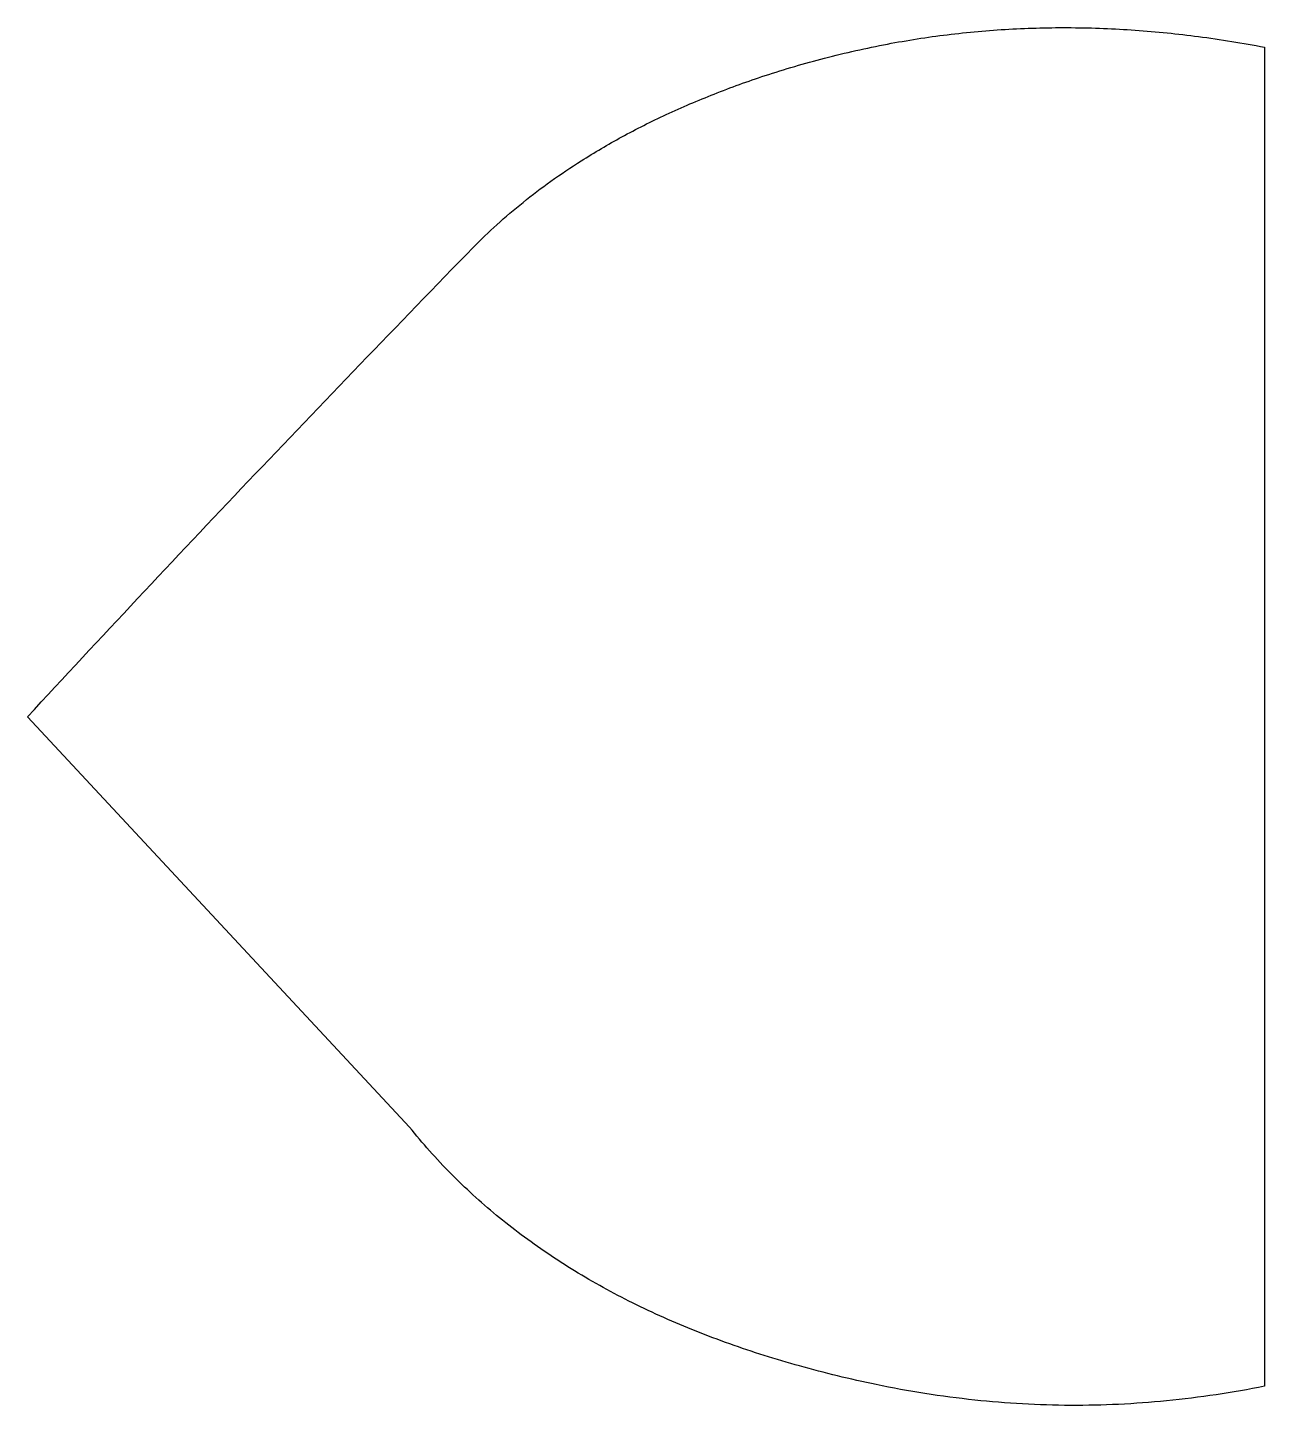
# Model space of a CAD drawing. Header units: centimetres. Extents: x -1.65 to 1.65, y -4.26 to 4.26.
# Drawn here: x 1.1087 to 1.3146, y -2.9248 to -2.6955 of the extents above; entities that cross this region are included whole.
import ezdxf

# ---------------------------------------------------------------- set-up
doc = ezdxf.new("R2010")
doc.units = ezdxf.units.CM
doc.header["$MEASUREMENT"] = 0
doc.layers.add('Layer 1', color=7, linetype='Continuous')

msp = doc.modelspace()

# ---------------------------------------------------------------- linework, layer by layer
at = {"layer": 'Layer 1', "color": 177}
msp.add_open_spline([(1.17227, -2.87852), (1.17334, -2.87985), (1.17444, -2.88115), (1.17558, -2.88242), (1.17558, -2.88242), (1.17674, -2.88374), (1.17795, -2.88502), (1.17919, -2.88627), (1.17919, -2.88627), (1.18036, -2.88746), (1.18157, -2.88862), (1.1828, -2.88975), (1.1828, -2.88975), (1.18408, -2.89092), (1.1854, -2.89206), (1.18674, -2.89317), (1.18674, -2.89317), (1.18808, -2.89428), (1.18945, -2.89535), (1.19084, -2.89639), (1.19084, -2.89639), (1.19229, -2.89747), (1.19375, -2.89851), (1.19525, -2.89953), (1.19525, -2.89953), (1.19672, -2.90052), (1.19822, -2.90149), (1.19973, -2.90242), (1.19973, -2.90242), (1.2013, -2.90337), (1.2029, -2.9043), (1.20451, -2.90518), (1.20451, -2.90518), (1.20612, -2.90607), (1.20775, -2.90692), (1.20939, -2.90774), (1.20939, -2.90774), (1.2111, -2.90859), (1.21283, -2.9094), (1.21457, -2.91018), (1.21457, -2.91018), (1.21634, -2.91097), (1.21813, -2.91173), (1.21994, -2.91245), (1.21994, -2.91245), (1.2218, -2.91319), (1.22368, -2.91389), (1.22557, -2.91457), (1.22557, -2.91457), (1.22746, -2.91524), (1.22936, -2.91588), (1.23127, -2.91648), (1.23127, -2.91648), (1.23323, -2.9171), (1.2352, -2.91768), (1.23718, -2.91823), (1.23718, -2.91823), (1.23928, -2.91881), (1.24137, -2.91936), (1.24349, -2.91988), (1.24349, -2.91988), (1.24563, -2.92039), (1.24778, -2.92088), (1.24994, -2.92133), (1.24994, -2.92133), (1.25263, -2.9219), (1.25533, -2.92238), (1.25803, -2.92282), (1.25803, -2.92282), (1.26079, -2.92324), (1.26356, -2.92361), (1.26634, -2.92391), (1.26634, -2.92391), (1.26898, -2.92419), (1.27162, -2.9244), (1.27428, -2.92455), (1.27428, -2.92455), (1.27695, -2.9247), (1.27962, -2.92478), (1.2823, -2.92479), (1.2823, -2.92479), (1.28497, -2.9248), (1.28763, -2.92474), (1.29029, -2.92462), (1.29029, -2.92462), (1.29296, -2.92449), (1.29562, -2.9243), (1.29827, -2.92404), (1.29827, -2.92404), (1.30103, -2.92377), (1.30377, -2.92342), (1.30651, -2.92302), (1.30651, -2.92302), (1.30921, -2.92261), (1.31189, -2.92214), (1.31456, -2.9216), (1.31456, -2.9216), (1.31456, -2.9216), (1.31456, -2.6988), (1.31456, -2.6988), (1.31456, -2.6988), (1.31275, -2.69845), (1.31093, -2.69813), (1.30911, -2.69784), (1.30911, -2.69784), (1.30727, -2.69754), (1.30543, -2.69727), (1.30358, -2.69703), (1.30358, -2.69703), (1.30185, -2.6968), (1.3001, -2.6966), (1.29835, -2.69642), (1.29835, -2.69642), (1.29659, -2.69624), (1.29482, -2.69609), (1.29305, -2.69596), (1.29305, -2.69596), (1.29129, -2.69585), (1.28953, -2.69575), (1.28778, -2.69568), (1.28778, -2.69568), (1.286, -2.69561), (1.2842, -2.69557), (1.28241, -2.69555), (1.28241, -2.69555), (1.28067, -2.69554), (1.27893, -2.69556), (1.27719, -2.6956), (1.27719, -2.6956), (1.27547, -2.69564), (1.27374, -2.69571), (1.27202, -2.69581), (1.27202, -2.69581), (1.2686, -2.696), (1.26518, -2.69631), (1.26176, -2.69673), (1.26176, -2.69673), (1.25842, -2.69713), (1.2551, -2.69766), (1.2518, -2.69828), (1.2518, -2.69828), (1.24829, -2.69896), (1.2448, -2.69974), (1.24134, -2.70063), (1.24134, -2.70063), (1.23801, -2.70149), (1.23471, -2.70245), (1.23144, -2.70353), (1.23144, -2.70353), (1.22858, -2.70448), (1.22574, -2.7055), (1.22295, -2.70661), (1.22295, -2.70661), (1.22026, -2.70766), (1.2176, -2.7088), (1.21498, -2.71002), (1.21498, -2.71002), (1.21248, -2.71118), (1.21001, -2.71241), (1.20759, -2.71373), (1.20759, -2.71373), (1.2053, -2.71498), (1.20304, -2.71631), (1.20084, -2.71771), (1.20084, -2.71771), (1.19912, -2.7188), (1.19744, -2.71993), (1.19578, -2.72112), (1.19578, -2.72112), (1.1942, -2.72224), (1.19266, -2.72341), (1.19115, -2.72463), (1.19115, -2.72463), (1.18966, -2.72581), (1.18821, -2.72705), (1.18679, -2.72834), (1.18679, -2.72834), (1.18544, -2.72956), (1.18413, -2.73083), (1.18286, -2.73212), (1.18286, -2.73212), (1.17656, -2.73859), (1.17028, -2.74508), (1.16402, -2.75157), (1.16402, -2.75157), (1.1578, -2.75805), (1.15159, -2.76454), (1.1454, -2.77104), (1.1454, -2.77104), (1.13924, -2.77753), (1.1331, -2.78404), (1.12698, -2.79056), (1.12698, -2.79056), (1.12085, -2.79709), (1.11474, -2.80365), (1.10867, -2.81021), (1.10867, -2.81021), (1.10867, -2.81021), (1.17227, -2.87852), (1.17227, -2.87852)], degree=3, knots=[0, 0, 0, 0, 0.019608, 0.019608, 0.019608, 0.019608, 0.039216, 0.039216, 0.039216, 0.039216, 0.058824, 0.058824, 0.058824, 0.058824, 0.078431, 0.078431, 0.078431, 0.078431, 0.098039, 0.098039, 0.098039, 0.098039, 0.117647, 0.117647, 0.117647, 0.117647, 0.137255, 0.137255, 0.137255, 0.137255, 0.156863, 0.156863, 0.156863, 0.156863, 0.176471, 0.176471, 0.176471, 0.176471, 0.196078, 0.196078, 0.196078, 0.196078, 0.215686, 0.215686, 0.215686, 0.215686, 0.235294, 0.235294, 0.235294, 0.235294, 0.254902, 0.254902, 0.254902, 0.254902, 0.27451, 0.27451, 0.27451, 0.27451, 0.294118, 0.294118, 0.294118, 0.294118, 0.313725, 0.313725, 0.313725, 0.313725, 0.333333, 0.333333, 0.333333, 0.333333, 0.352941, 0.352941, 0.352941, 0.352941, 0.372549, 0.372549, 0.372549, 0.372549, 0.392157, 0.392157, 0.392157, 0.392157, 0.411765, 0.411765, 0.411765, 0.411765, 0.431373, 0.431373, 0.431373, 0.431373, 0.45098, 0.45098, 0.45098, 0.45098, 0.470588, 0.470588, 0.470588, 0.470588, 0.490196, 0.490196, 0.490196, 0.490196, 0.509804, 0.509804, 0.509804, 0.509804, 0.529412, 0.529412, 0.529412, 0.529412, 0.54902, 0.54902, 0.54902, 0.54902, 0.568627, 0.568627, 0.568627, 0.568627, 0.588235, 0.588235, 0.588235, 0.588235, 0.607843, 0.607843, 0.607843, 0.607843, 0.627451, 0.627451, 0.627451, 0.627451, 0.647059, 0.647059, 0.647059, 0.647059, 0.666667, 0.666667, 0.666667, 0.666667, 0.686275, 0.686275, 0.686275, 0.686275, 0.705882, 0.705882, 0.705882, 0.705882, 0.72549, 0.72549, 0.72549, 0.72549, 0.745098, 0.745098, 0.745098, 0.745098, 0.764706, 0.764706, 0.764706, 0.764706, 0.784314, 0.784314, 0.784314, 0.784314, 0.803922, 0.803922, 0.803922, 0.803922, 0.823529, 0.823529, 0.823529, 0.823529, 0.843137, 0.843137, 0.843137, 0.843137, 0.862745, 0.862745, 0.862745, 0.862745, 0.882353, 0.882353, 0.882353, 0.882353, 0.901961, 0.901961, 0.901961, 0.901961, 0.921569, 0.921569, 0.921569, 0.921569, 0.941176, 0.941176, 0.941176, 0.941176, 0.960784, 0.960784, 0.960784, 0.960784, 1, 1, 1, 1], dxfattribs=at)

doc.saveas('drawing.dxf')
